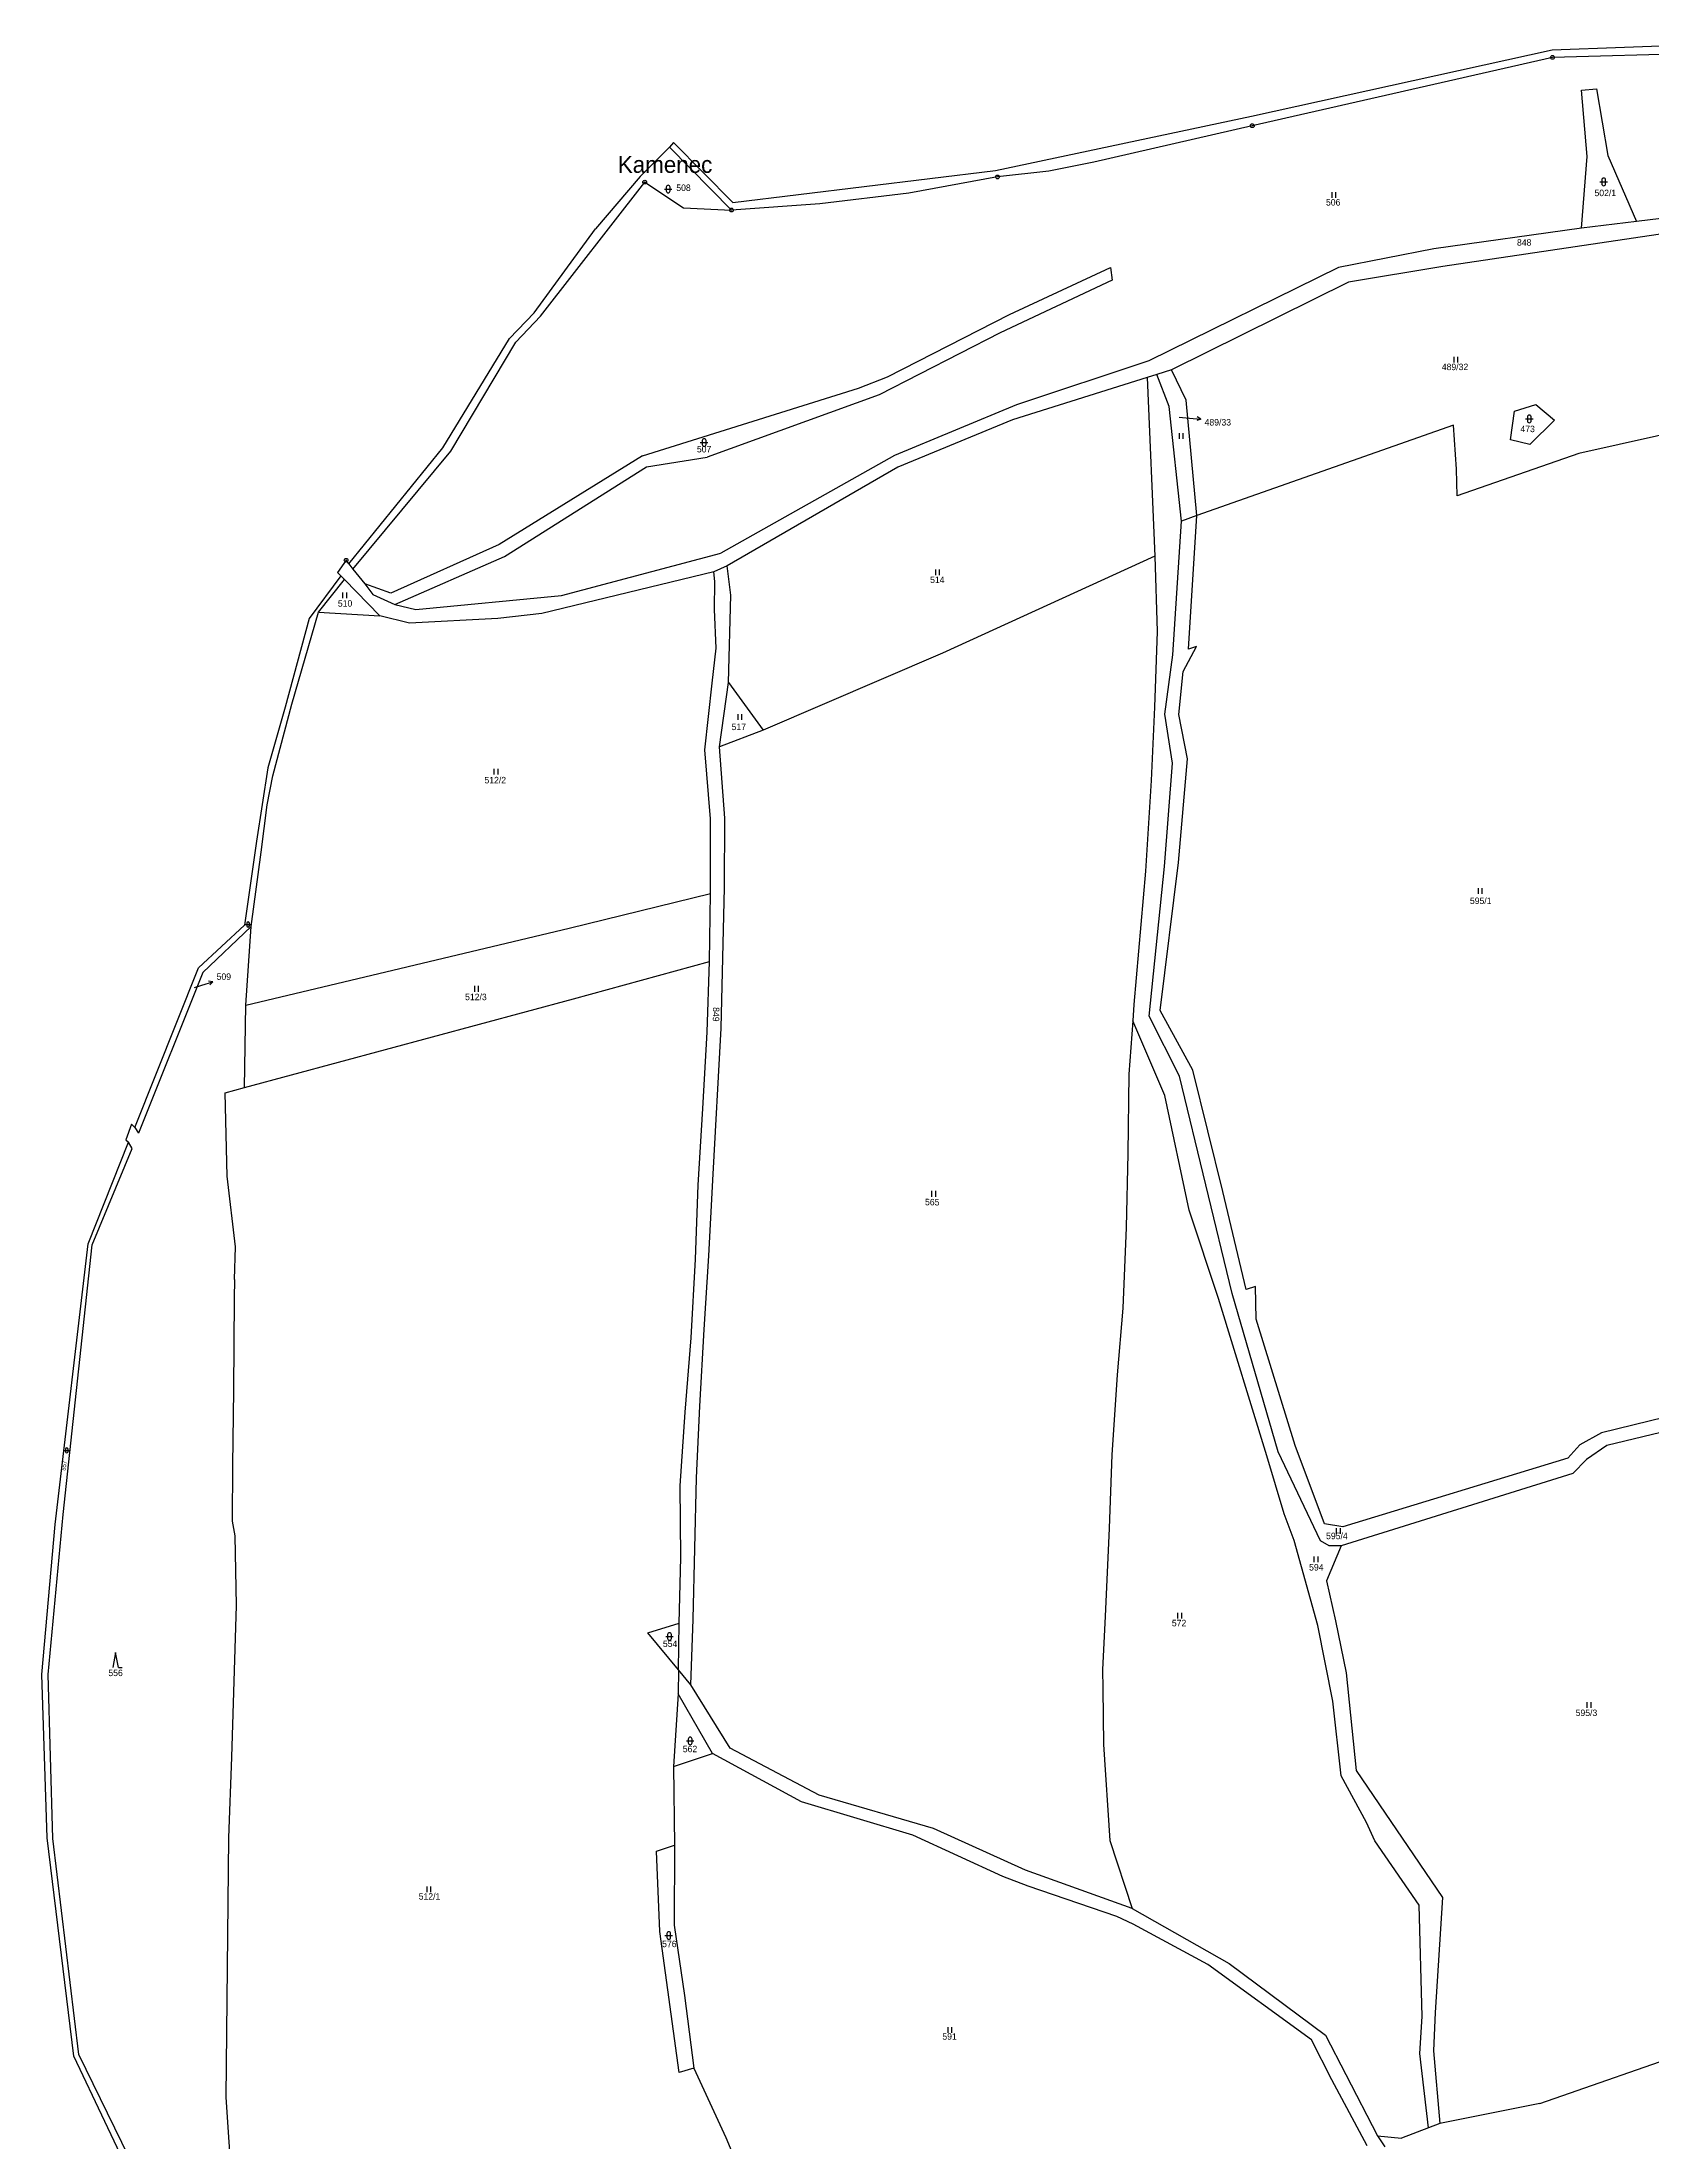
# Model space of a CAD drawing. Extents: x -528340 to -526503, y -1064020 to -1062300.
# Drawn here: x -528340 to -527917, y -1062882 to -1062329 of the extents above; entities that cross this region are included whole.
import ezdxf
from ezdxf.enums import TextEntityAlignment as Align

# ---------------------------------------------------------------- set-up
doc = ezdxf.new("R2010")
doc.units = 0
doc.linetypes.add('0_205_2', pattern=[0])
doc.linetypes.add('0_206_2', pattern=[0])
for name, color, linetype in [('1009', 1, 'CONTINUOUS'), ('1029', 1, 'CONTINUOUS'), ('105', 1, 'CONTINUOUS'), ('18', 1, 'CONTINUOUS'), ('20500', 1, 'CONTINUOUS'), ('20502', 1, 'CONTINUOUS'), ('20602', 1, 'CONTINUOUS'), ('21900', 1, 'CONTINUOUS'), ('306', 1, 'CONTINUOUS'), ('308', 1, 'CONTINUOUS'), ('316', 1, 'CONTINUOUS')]:
    doc.layers.add(name, color=color, linetype=linetype)

# ---------------------------------------------------------------- blocks, each defined once
blk = doc.blocks.new('1029$1')
at = {"layer": '1029', "color": 6, "linetype": 'CONTINUOUS'}
for p, q in [((0, 3), (-0.5, 2)), ((0, 0), (0, 3)), ((0, 3), (0.5, 2))]:
    blk.add_line(p, q, dxfattribs=at)
blk = doc.blocks.new('3_06$3')
at = {"layer": '306', "color": 255, "linetype": 'CONTINUOUS'}
for p, q in [((-0.51, 0), (-0.51, 1.5)), ((0.49, 0), (0.49, 1.5))]:
    blk.add_line(p, q, dxfattribs=at)
blk = doc.blocks.new('3_16$2')
at = {"layer": '316', "color": 255, "linetype": 'CONTINUOUS'}
for p, q in [((-1, 1), (1, 1)), ((-0.5, 1.5), (-0.5, 0.5)), ((0.5, 0.5), (0.5, 1.5))]:
    blk.add_line(p, q, dxfattribs=at)
for centre, start, end in [((0, 1.5), 0, 180), ((0, 0.5), 180, 359.9879)]:
    blk.add_arc(centre, 0.5, start, end, dxfattribs=at)
blk = doc.blocks.new('3_08$4')
at = {"layer": '308', "color": 255, "linetype": 'CONTINUOUS'}
for p, q in [((0, 4), (-0.75, 0)), ((0.75, 0), (0, 4)), ((0.75, 0), (1.75, 0))]:
    blk.add_line(p, q, dxfattribs=at)
blk = doc.blocks.new('1_05$6')
at = {"layer": '105', "color": 3, "linetype": 'CONTINUOUS'}
for radius in [0.5, 0.0303]:
    blk.add_circle((0, 0), radius, dxfattribs=at)

msp = doc.modelspace()

# ---------------------------------------------------------------- linework, layer by layer
at = {"layer": '1029', "color": 255, "linetype": 'CONTINUOUS'}
for p, q in [((-528041.22, -1062427.97), (-528038.54, -1062428.2)), ((-528300.26, -1062577.92), (-528298.32, -1062577.33))]:
    msp.add_line(p, q, dxfattribs=at)
at = {"layer": '20500', "color": 3, "linetype": 'CONTINUOUS'}
msp.add_line((-528174.22, -1062355.75), (-528158.68, -1062371.55), dxfattribs=at)
at = {"layer": '20502', "color": 3, "linetype": '0_205_2'}
for p, q in [((-528022.23, -1062348.8), (-527943.14, -1062331.37)), ((-527943.14, -1062331.37), (-527888.47, -1062329.31)), ((-528089.55, -1062363.07), (-528022.23, -1062348.8)), ((-528158.68, -1062371.55), (-528089.55, -1062363.07))]:
    msp.add_line(p, q, dxfattribs=at)
at = {"layer": '20602', "color": 3, "linetype": '0_206_2'}
for p, q in [((-528174.22, -1062355.75), (-528175.31, -1062356.93)), ((-528175.31, -1062356.93), (-528183.02, -1062364.65)), ((-528183.02, -1062364.65), (-528194.77, -1062378.42)), ((-528210.94, -1062400.52), (-528194.77, -1062378.42)), ((-528210.94, -1062400.52), (-528217.42, -1062407.28)), ((-528234.91, -1062436.06), (-528217.42, -1062407.28)), ((-528259.67, -1062466.54), (-528234.91, -1062436.06)), ((-528260.39, -1062465.59), (-528262.61, -1062468.83)), ((-528259.67, -1062466.54), (-528260.39, -1062465.59)), ((-528261.77, -1062469.69), (-528270.07, -1062480.9)), ((-528262.61, -1062468.83), (-528261.77, -1062469.69)), ((-528270.07, -1062480.9), (-528276.39, -1062504.19)), ((-528276.39, -1062504.19), (-528280.94, -1062520.21)), ((-528280.94, -1062520.21), (-528283.94, -1062539.44)), ((-528283.94, -1062539.44), (-528287.14, -1062561.54)), ((-528287.14, -1062561.54), (-528299.22, -1062572.77)), ((-528315.93, -1062614.72), (-528299.22, -1062572.77)), ((-528316.81, -1062613.93), (-528318.35, -1062617.99)), ((-528315.93, -1062614.72), (-528316.81, -1062613.93)), ((-528328.26, -1062645.36), (-528317.6, -1062618.63)), ((-528318.35, -1062617.99), (-528317.6, -1062618.63)), ((-528336.96, -1062719.19), (-528328.26, -1062645.36)), ((-528340.39, -1062758.59), (-528336.96, -1062719.19)), ((-528339.03, -1062801.6), (-528340.39, -1062758.59)), ((-528332, -1062858.93), (-528339.03, -1062801.6)), ((-528306.5, -1062912.61), (-528332, -1062858.93))]:
    msp.add_line(p, q, dxfattribs=at)
at = {"layer": '21900', "color": 3, "linetype": 'CONTINUOUS'}
for p, q in [((-527943.03, -1062333.35), (-528022.01, -1062351.32)), ((-527888.3, -1062331.85), (-527943.03, -1062333.35)), ((-527935.43, -1062341.95), (-527931.5, -1062341.64)), ((-527933.92, -1062359.42), (-527935.43, -1062341.95)), ((-527931.5, -1062341.64), (-527928.48, -1062359.12)), ((-528022.01, -1062351.32), (-528063.72, -1062360.9)), ((-528175.31, -1062356.93), (-528159, -1062373.51)), ((-528063.72, -1062360.9), (-528075.49, -1062363.25)), ((-527935.42, -1062378.3), (-527933.92, -1062359.42)), ((-527928.48, -1062359.12), (-527920.96, -1062376.49)), ((-528209.21, -1062401.43), (-528181.83, -1062366.15)), ((-528181.83, -1062366.15), (-528171.6, -1062372.96)), ((-528089.02, -1062364.79), (-528112.33, -1062369.02)), ((-528075.49, -1062363.25), (-528089.02, -1062364.79)), ((-528171.6, -1062372.96), (-528159, -1062373.51)), ((-528135.78, -1062371.86), (-528159, -1062373.51)), ((-528112.33, -1062369.02), (-528135.78, -1062371.86)), ((-527935.42, -1062378.3), (-527974.28, -1062383.66)), ((-527920.96, -1062376.49), (-527935.42, -1062378.3)), ((-527902.36, -1062374.21), (-527920.96, -1062376.49)), ((-527974.28, -1062383.66), (-527999.31, -1062388.59)), ((-527908.79, -1062378.95), (-527971.87, -1062388.34)), ((-528085.88, -1062400.98), (-528059.34, -1062388.6)), ((-528059.34, -1062388.6), (-528058.87, -1062391.94)), ((-527999.31, -1062388.59), (-528049.18, -1062413.16)), ((-527971.87, -1062388.34), (-527996.67, -1062392.43)), ((-528058.87, -1062391.94), (-528088.31, -1062405.83)), ((-527996.67, -1062392.43), (-528043.22, -1062415.5)), ((-528215.75, -1062408.27), (-528209.21, -1062401.43)), ((-528088.31, -1062405.83), (-528120.12, -1062422.06)), ((-528117.99, -1062417.37), (-528085.88, -1062400.98)), ((-528232.85, -1062436.9), (-528215.75, -1062408.27)), ((-528049.18, -1062413.16), (-528084.05, -1062424.71)), ((-528047.16, -1062416.76), (-528049.68, -1062417.55)), ((-528043.22, -1062415.5), (-528047.16, -1062416.76)), ((-528043.83, -1062425.19), (-528047.16, -1062416.76)), ((-528039.36, -1062423.52), (-528043.22, -1062415.5)), ((-528182.38, -1062438.17), (-528125.59, -1062420.38)), ((-528120.12, -1062422.06), (-528165.41, -1062438.46)), ((-528125.59, -1062420.38), (-528117.99, -1062417.37)), ((-528049.68, -1062417.55), (-528085.12, -1062428.71)), ((-528049.68, -1062417.55), (-528047.66, -1062464.51)), ((-528084.05, -1062424.71), (-528116.15, -1062438.06)), ((-528040.64, -1062455.31), (-528043.83, -1062425.19)), ((-528036.58, -1062453.84), (-528039.36, -1062423.52)), ((-527954.04, -1062433.94), (-527952.99, -1062426.38)), ((-527952.99, -1062426.38), (-527947.43, -1062424.67)), ((-527947.43, -1062424.67), (-527942.5, -1062428.77)), ((-528085.12, -1062428.71), (-528115.22, -1062441.14)), ((-527969.08, -1062430.06), (-528036.58, -1062453.84)), ((-527968.27, -1062441.6), (-527969.08, -1062430.06)), ((-527942.5, -1062428.77), (-527948.96, -1062435.16)), ((-527898.66, -1062429.15), (-527936.08, -1062437.51)), ((-528258.59, -1062467.91), (-528232.85, -1062436.9)), ((-528182.38, -1062438.17), (-528220.14, -1062461.48)), ((-528181.35, -1062441), (-528165.41, -1062438.46)), ((-528116.15, -1062438.06), (-528161.78, -1062463.75)), ((-527936.08, -1062437.51), (-527968.13, -1062448.69)), ((-527948.96, -1062435.16), (-527954.04, -1062433.94)), ((-528218.75, -1062464.62), (-528181.35, -1062441)), ((-528115.22, -1062441.14), (-528160.18, -1062467.06)), ((-527968.13, -1062448.69), (-527968.27, -1062441.6)), ((-528042.92, -1062490.43), (-528040.64, -1062455.31)), ((-528036.58, -1062453.84), (-528040.64, -1062455.31)), ((-528038.8, -1062488.97), (-528036.58, -1062453.84)), ((-528220.14, -1062461.48), (-528248.6, -1062474.29)), ((-528259.67, -1062466.54), (-528258.59, -1062467.91)), ((-528247.53, -1062477.27), (-528218.75, -1062464.62)), ((-528203.69, -1062474.85), (-528161.78, -1062463.75)), ((-528047.66, -1062464.51), (-528103.52, -1062490.02)), ((-528047.66, -1062464.51), (-528047.04, -1062484.35)), ((-528267.67, -1062479.22), (-528260.85, -1062470.64)), ((-528260.85, -1062470.64), (-528261.77, -1062469.69)), ((-528251.49, -1062480.25), (-528260.85, -1062470.64)), ((-528258.59, -1062467.91), (-528255.49, -1062471.83)), ((-528255.49, -1062471.83), (-528253.33, -1062474.57)), ((-528248.6, -1062474.29), (-528255.49, -1062471.83)), ((-528163.63, -1062468.6), (-528208.86, -1062479.62)), ((-528160.18, -1062467.06), (-528163.63, -1062468.6)), ((-528163.38, -1062471.16), (-528163.63, -1062468.6)), ((-528163.44, -1062478.52), (-528163.38, -1062471.16)), ((-528159.17, -1062474.76), (-528160.18, -1062467.06)), ((-528253.33, -1062474.57), (-528247.53, -1062477.27)), ((-528247.53, -1062477.27), (-528242.03, -1062478.56)), ((-528242.03, -1062478.56), (-528203.69, -1062474.85)), ((-528159.81, -1062497.77), (-528159.17, -1062474.76)), ((-528274.65, -1062503.4), (-528267.67, -1062479.22)), ((-528267.67, -1062479.22), (-528251.49, -1062480.25)), ((-528243.73, -1062482.11), (-528251.49, -1062480.25)), ((-528220.51, -1062480.9), (-528243.73, -1062482.11)), ((-528208.86, -1062479.62), (-528220.51, -1062480.9)), ((-528163.03, -1062488.69), (-528163.44, -1062478.52)), ((-528164.05, -1062497.95), (-528163.03, -1062488.69)), ((-528047.04, -1062484.35), (-528047.73, -1062504.2)), ((-528040.18, -1062494.83), (-528036.71, -1062488.28)), ((-528036.71, -1062488.28), (-528038.8, -1062488.97)), ((-528103.52, -1062490.02), (-528150.64, -1062510.31)), ((-528045.04, -1062506.03), (-528042.92, -1062490.43)), ((-528166.03, -1062515.48), (-528164.05, -1062497.95)), ((-528162.15, -1062514.67), (-528159.81, -1062497.77)), ((-528159.81, -1062497.77), (-528150.64, -1062510.31)), ((-528041.31, -1062506.18), (-528040.18, -1062494.83)), ((-528279.65, -1062522.25), (-528274.65, -1062503.4)), ((-528047.73, -1062504.2), (-528048.6, -1062523.49)), ((-528150.64, -1062510.31), (-528162.15, -1062514.67)), ((-528043, -1062518.97), (-528045.04, -1062506.03)), ((-528039.05, -1062517.78), (-528041.31, -1062506.18)), ((-528164.54, -1062533.62), (-528166.03, -1062515.48)), ((-528160.72, -1062533.46), (-528162.15, -1062514.67)), ((-528045.1, -1062546.16), (-528043, -1062518.97)), ((-528041.38, -1062545.1), (-528039.05, -1062517.78)), ((-528281.13, -1062529.87), (-528279.65, -1062522.25)), ((-528048.6, -1062523.49), (-528050.1, -1062547.37)), ((-528282.75, -1062542.39), (-528281.13, -1062529.87)), ((-528164.55, -1062553.2), (-528164.54, -1062533.62)), ((-528160.84, -1062551.68), (-528160.72, -1062533.46)), ((-528285.34, -1062561.94), (-528282.75, -1062542.39)), ((-528050.1, -1062547.37), (-528053.14, -1062582.41)), ((-528049.13, -1062585.49), (-528045.1, -1062546.16)), ((-528046.21, -1062584.03), (-528041.38, -1062545.1)), ((-528201.67, -1062562.38), (-528164.55, -1062553.2)), ((-528164.75, -1062571.11), (-528164.55, -1062553.2)), ((-528161.71, -1062588.6), (-528160.84, -1062551.68)), ((-528285.34, -1062561.94), (-528298.05, -1062574.02)), ((-528286.8, -1062582.61), (-528285.34, -1062561.94)), ((-528286.8, -1062582.61), (-528201.67, -1062562.38)), ((-528200.58, -1062580.91), (-528164.75, -1062571.11)), ((-528165.37, -1062589.67), (-528164.75, -1062571.11)), ((-528298.05, -1062574.02), (-528315, -1062616.25)), ((-528287.12, -1062604.26), (-528200.58, -1062580.91)), ((-528287.12, -1062604.26), (-528286.8, -1062582.61)), ((-528053.14, -1062582.41), (-528053.45, -1062586.67)), ((-528053.45, -1062586.67), (-528054.49, -1062600.76)), ((-528045.03, -1062606.35), (-528053.45, -1062586.67)), ((-528041.14, -1062601.3), (-528049.13, -1062585.49)), ((-528037.65, -1062599.69), (-528046.21, -1062584.03)), ((-528166.51, -1062609.74), (-528165.37, -1062589.67)), ((-528163.96, -1062628.61), (-528161.71, -1062588.6)), ((-528292.22, -1062605.64), (-528287.12, -1062604.26)), ((-528054.49, -1062600.76), (-528054.79, -1062621.56)), ((-528027.27, -1062658.44), (-528041.14, -1062601.3)), ((-528029.77, -1062631.59), (-528037.65, -1062599.69)), ((-528291.69, -1062627.6), (-528292.22, -1062605.64)), ((-528167.77, -1062629.93), (-528166.51, -1062609.74)), ((-528038.59, -1062636.52), (-528045.03, -1062606.35)), ((-528315.93, -1062614.72), (-528315, -1062616.25)), ((-528327.21, -1062645.66), (-528316.65, -1062620.25)), ((-528316.65, -1062620.25), (-528317.6, -1062618.63)), ((-528054.79, -1062621.56), (-528055.22, -1062641.08)), ((-528289.49, -1062646.13), (-528291.69, -1062627.6)), ((-528168.51, -1062649.38), (-528167.77, -1062629.93)), ((-528165, -1062648.55), (-528163.96, -1062628.61)), ((-528023.58, -1062657.35), (-528029.77, -1062631.59)), ((-528030.89, -1062659.77), (-528038.59, -1062636.52)), ((-528055.22, -1062641.08), (-528056.1, -1062662.24)), ((-528334.79, -1062716.5), (-528327.21, -1062645.66)), ((-528289.76, -1062654.75), (-528289.49, -1062646.13)), ((-528166.2, -1062667.91), (-528165, -1062648.55)), ((-528289.76, -1062654.75), (-528289.83, -1062659.74)), ((-528169.66, -1062670.06), (-528168.51, -1062649.38)), ((-528289.83, -1062659.74), (-528290, -1062683.82)), ((-528018.19, -1062701.11), (-528030.89, -1062659.77)), ((-528015.24, -1062700.09), (-528027.27, -1062658.44)), ((-528021.15, -1062656.55), (-528023.58, -1062657.35)), ((-528021.03, -1062665.13), (-528021.15, -1062656.55)), ((-528056.1, -1062662.24), (-528057.55, -1062679.83)), ((-528010.71, -1062698.42), (-528021.03, -1062665.13)), ((-528171.18, -1062689.65), (-528169.66, -1062670.06)), ((-528167.31, -1062688.02), (-528166.2, -1062667.91)), ((-528057.55, -1062679.83), (-528058.93, -1062700.82)), ((-527858.62, -1062677.58), (-527930.15, -1062695.08)), ((-527859.45, -1062681.58), (-527928.73, -1062698.42)), ((-528290, -1062683.82), (-528290.3, -1062703.54)), ((-528172.53, -1062709.01), (-528171.18, -1062689.65)), ((-528168.22, -1062706.93), (-528167.31, -1062688.02)), ((-528003.04, -1062718.95), (-528010.71, -1062698.42)), ((-527935.84, -1062698.22), (-527939.01, -1062701.73)), ((-527930.15, -1062695.08), (-527935.84, -1062698.22)), ((-527928.73, -1062698.42), (-527934.06, -1062702.03)), ((-528290.3, -1062703.54), (-528290.35, -1062718.25)), ((-528058.93, -1062700.82), (-528059.63, -1062720.12)), ((-528013.63, -1062716.4), (-528018.19, -1062701.11)), ((-528004.09, -1062723.44), (-528015.24, -1062700.09)), ((-527939.01, -1062701.73), (-527998.15, -1062719.81)), ((-527934.06, -1062702.03), (-527937.68, -1062705.77)), ((-528172.33, -1062727.83), (-528172.53, -1062709.01)), ((-528169.08, -1062744.06), (-528168.22, -1062706.93)), ((-527937.68, -1062705.77), (-527998.6, -1062724.78)), ((-528338.79, -1062758.64), (-528334.79, -1062716.5)), ((-528290.35, -1062718.25), (-528289.7, -1062722.11)), ((-528059.63, -1062720.12), (-528060.67, -1062743.36)), ((-528011.03, -1062723.35), (-528013.63, -1062716.4)), ((-527998.15, -1062719.81), (-528003.04, -1062718.95)), ((-528289.7, -1062722.11), (-528289.32, -1062740.42)), ((-528004.73, -1062745.69), (-528011.03, -1062723.35)), ((-528001.79, -1062724.74), (-528004.09, -1062723.44)), ((-527998.6, -1062724.78), (-528002.47, -1062733.96)), ((-527998.6, -1062724.78), (-528001.79, -1062724.74)), ((-528172.78, -1062745.15), (-528172.33, -1062727.83)), ((-528002.47, -1062733.96), (-528000.12, -1062744.53)), ((-528289.32, -1062740.42), (-528290.55, -1062780.37)), ((-528181.04, -1062747.68), (-528172.78, -1062745.15)), ((-528172.97, -1062757.35), (-528181.04, -1062747.68)), ((-528172.97, -1062757.35), (-528172.78, -1062745.15)), ((-528169.67, -1062761.34), (-528169.08, -1062744.06)), ((-528060.67, -1062743.36), (-528061.41, -1062757.26)), ((-528000.79, -1062765.62), (-528004.73, -1062745.69)), ((-528000.12, -1062744.53), (-527997.3, -1062758.13)), ((-528337.58, -1062801.7), (-528338.79, -1062758.64)), ((-528172.97, -1062757.35), (-528173.06, -1062763.7)), ((-528169.67, -1062761.34), (-528172.97, -1062757.35)), ((-528061.41, -1062757.26), (-528061.31, -1062762.36)), ((-527997.3, -1062758.13), (-527994.7, -1062783.85)), ((-528173.06, -1062763.7), (-528174.27, -1062782.8)), ((-528164.03, -1062779.36), (-528173.06, -1062763.7)), ((-528159.38, -1062777.96), (-528169.67, -1062761.34)), ((-528061.31, -1062762.36), (-528061.17, -1062777.04)), ((-527998.66, -1062785.23), (-528000.79, -1062765.62)), ((-528290.55, -1062780.37), (-528291.34, -1062801.58)), ((-528174.27, -1062782.8), (-528164.03, -1062779.36)), ((-528140.61, -1062792.12), (-528164.03, -1062779.36)), ((-528135.98, -1062790.31), (-528159.38, -1062777.96)), ((-528061.17, -1062777.04), (-528059.44, -1062802.29)), ((-528174.27, -1062782.8), (-528173.99, -1062803.51)), ((-527991.95, -1062797.52), (-527998.66, -1062785.23)), ((-527994.7, -1062783.85), (-527971.98, -1062817.27)), ((-528111.32, -1062800.88), (-528140.61, -1062792.12)), ((-528105.91, -1062799.14), (-528135.98, -1062790.31)), ((-527989.79, -1062802.34), (-527991.95, -1062797.52)), ((-528330.66, -1062858.56), (-528337.58, -1062801.7)), ((-528291.34, -1062801.58), (-528292.03, -1062869.77)), ((-528178.77, -1062805.03), (-528173.99, -1062803.51)), ((-528173.99, -1062803.51), (-528174.07, -1062824.55)), ((-528087.65, -1062811.76), (-528111.32, -1062800.88)), ((-528081.71, -1062810.04), (-528105.91, -1062799.14)), ((-528059.44, -1062802.29), (-528053.63, -1062820.14)), ((-527978.12, -1062819.29), (-527989.79, -1062802.34)), ((-528177.89, -1062826.16), (-528178.77, -1062805.03)), ((-528080.97, -1062814.26), (-528087.65, -1062811.76)), ((-528053.63, -1062820.14), (-528081.71, -1062810.04)), ((-528057.63, -1062822.28), (-528080.97, -1062814.26)), ((-528053.63, -1062820.14), (-528028.05, -1062834.57)), ((-527977.33, -1062848.5), (-527978.12, -1062819.29)), ((-527971.98, -1062817.27), (-527973.94, -1062847.49)), ((-528174.07, -1062824.55), (-528171.41, -1062843.03)), ((-528053.38, -1062824.22), (-528057.63, -1062822.28)), ((-528033.66, -1062834.83), (-528053.38, -1062824.22)), ((-528172.75, -1062863.26), (-528177.89, -1062826.16)), ((-528006.43, -1062854.69), (-528033.66, -1062834.83)), ((-528028.05, -1062834.57), (-528002.71, -1062853.42)), ((-528171.41, -1062843.03), (-528168.95, -1062862.15)), ((-527973.94, -1062847.49), (-527974.35, -1062857.55)), ((-528002.71, -1062853.42), (-527997.41, -1062863.78)), ((-527977.96, -1062858.27), (-527977.33, -1062848.5)), ((-528304.73, -1062911.68), (-528330.66, -1062858.56)), ((-528001.12, -1062865.23), (-528006.43, -1062854.69)), ((-527975.69, -1062877.78), (-527977.96, -1062858.27)), ((-527974.35, -1062857.55), (-527972.64, -1062876.64)), ((-527946.38, -1062871.39), (-527902.18, -1062855.99)), ((-528168.95, -1062862.15), (-528172.75, -1062863.26)), ((-528168.95, -1062862.15), (-528160.54, -1062880.39)), ((-527997.41, -1062863.78), (-527989.08, -1062879.93)), ((-528292.03, -1062869.77), (-528289.6, -1062905.58)), ((-527991.78, -1062882.55), (-528001.12, -1062865.23)), ((-527946.38, -1062871.39), (-527972.64, -1062876.64)), ((-528160.54, -1062880.39), (-528152.56, -1062899.28)), ((-527989.08, -1062879.93), (-527982.77, -1062880.54)), ((-527989.08, -1062879.93), (-527987.11, -1062882.79)), ((-527975.69, -1062877.78), (-527982.77, -1062880.54)), ((-527972.64, -1062876.64), (-527975.69, -1062877.78))]:
    msp.add_line(p, q, dxfattribs=at)

# ---------------------------------------------------------------- block references
at = {"layer": '1029', "color": 0, "linetype": 'BYBLOCK'}
for p, rotation in [((-528038.54, -1062428.2), -95), ((-528298.32, -1062577.33), -73)]:
    msp.add_blockref('1029$1', p, dxfattribs=dict(at, rotation=rotation))
at = {"layer": '105', "color": 0, "linetype": 'BYBLOCK'}
for p in [(-527943.03, -1062333.35), (-528022.01, -1062351.32), (-528181.83, -1062366.15), (-528089.02, -1062364.79), (-528159, -1062373.51), (-528260.39, -1062465.59)]:
    msp.add_blockref('1_05$6', p, dxfattribs=at)
at = {"layer": '306', "color": 0, "linetype": 'BYBLOCK'}
for p in [(-528000.5, -1062370.32), (-527968.4, -1062413.61), (-528040.66, -1062433.7), (-528104.76, -1062469.49), (-528260.7, -1062475.57), (-528156.78, -1062507.6), (-528220.91, -1062521.97), (-527962.01, -1062553.32), (-528226.01, -1062579.05), (-528105.77, -1062632.96), (-527999.32, -1062721.62), (-528005.21, -1062729.08), (-528041.06, -1062743.86), (-527933.38, -1062767.39), (-528238.56, -1062815.85), (-528101.52, -1062852.81)]:
    msp.add_blockref('3_06$3', p, dxfattribs=at)
at = {"layer": '308', "color": 0, "linetype": 'BYBLOCK'}
msp.add_blockref('3_08$4', (-528321.03, -1062756.81), dxfattribs=at)
at = {"layer": '316', "color": 0, "linetype": 'BYBLOCK'}
for p in [(-528175.67, -1062368.97), (-527929.57, -1062367.1), (-527949.14, -1062429.44), (-528166.21, -1062435.64), (-528175.31, -1062749.62), (-528169.88, -1062777.09), (-528175.51, -1062828.24)]:
    msp.add_blockref('3_16$2', p, dxfattribs=at)
at = {"layer": '316', "color": 0, "linetype": 'BYBLOCK', "xscale": 0.67, "yscale": 0.67, "zscale": 0.67}
for p in [(-528286.18, -1062562.05), (-528333.88, -1062700.35)]:
    msp.add_blockref('3_16$2', p, dxfattribs=at)

# ---------------------------------------------------------------- texts
at = {"layer": '1009', "color": 255, "linetype": 'CONTINUOUS'}
msp.add_text('Kamenec', height=4.4, dxfattribs=at).set_placement((-528176.48, -1062365.05), align=Align.BOTTOM_CENTER)
at = {"layer": '18', "color": 255, "linetype": 'CONTINUOUS'}
for s, p in [('508', (-528171.63, -1062368.99)), ('506', (-528000.73, -1062372.83)), ('502/1', (-527929.14, -1062370.36)), ('848', (-527950.48, -1062383.38)), ('489/32', (-527968.68, -1062416.11)), ('473', (-527949.57, -1062432.42)), ('507', (-528166.21, -1062437.75)), ('514', (-528104.86, -1062472.08)), ('510', (-528260.66, -1062478.31)), ('517', (-528157.08, -1062510.77)), ('512/2', (-528221.15, -1062524.77)), ('595/1', (-527961.92, -1062556.5)), ('512/3', (-528226.24, -1062581.79)), ('595/4', (-527999.75, -1062723.53)), ('594', (-528005.16, -1062731.78)), ('572', (-528041.27, -1062746.44)), ('554', (-528175.16, -1062751.88)), ('556', (-528321.03, -1062759.54)), ('595/3', (-527934.1, -1062770.04)), ('562', (-528169.92, -1062779.55)), ('512/1', (-528238.45, -1062818.32)), ('576', (-528175.36, -1062830.82)), ('591', (-528101.64, -1062855.16))]:
    msp.add_text(s, height=1.7, dxfattribs=at).set_placement(p, align=Align.BOTTOM_CENTER)
msp.add_text('489/33', height=1.7, dxfattribs=at).set_placement((-528034.55, -1062428.46), align=Align.TOP_LEFT)
msp.add_text('509', height=1.7, dxfattribs=at).set_placement((-528294.45, -1062576.45), align=Align.BOTTOM_LEFT)
for s, height, rotation, p in [('849', 1.7, 269, (-528164.42, -1062584.99)), ('565', 1.7, 359, (-528106.22, -1062635.75)), ('557', 1.139, 81, (-528333.69, -1062703.83))]:
    msp.add_text(s, height=height, rotation=rotation, dxfattribs=at).set_placement(p, align=Align.BOTTOM_CENTER)

doc.saveas('drawing.dxf')
